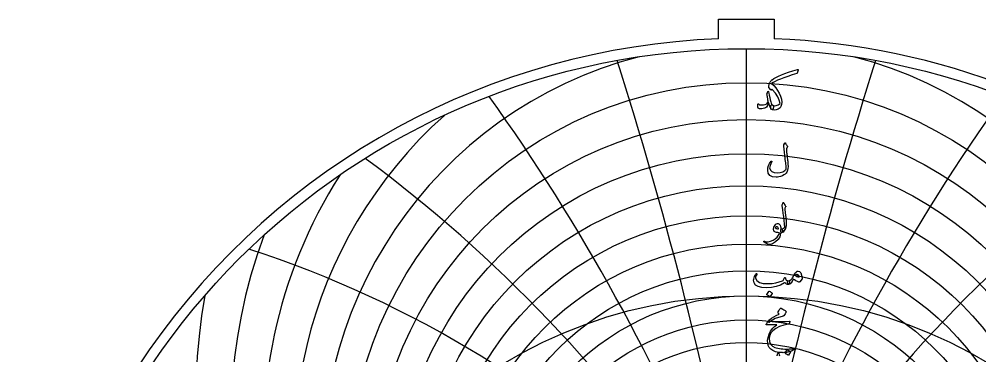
# Model space of a CAD drawing. Header units: millimetres. Extents: x -74 to 74, y -74 to 75.
# Drawn here: x -73.5 to 23.6, y 41.4 to 75.4 of the extents above; entities that cross this region are included whole.
import ezdxf

# ---------------------------------------------------------------- set-up
doc = ezdxf.new("R2010")
doc.units = ezdxf.units.MM
for name, color, linetype in [('CUT_OUTER', 1, 'Continuous'), ('ENGRAVE', 7, 'Continuous'), ('ENGRAVE_FINE', 8, 'Continuous'), ('TEXT', 5, 'Continuous')]:
    doc.layers.add(name, color=color, linetype=linetype)

msp = doc.modelspace()

# ---------------------------------------------------------------- linework, layer by layer
at = {"layer": 'CUT_OUTER'}
for points in [[(-2.8175, 75.4395), (2.8175, 75.4395), (2.8175, 73.4532)], [(-2.8175, 73.4532), (-2.8175, 75.4395)]]:
    msp.add_lwpolyline(points, dxfattribs=at)
for centre, radius, start, end in [((-0.0002, -0.0002), 73.5074, 145.195103, 87.803182), ((-0.0008, 0.0009), 73.5063, 92.196033, 145.195536)]:
    msp.add_arc(centre, radius, start, end, dxfattribs=at)
at = {"layer": 'ENGRAVE'}
msp.add_lwpolyline([(0, -72.45), (0, 72.45)], dxfattribs=at)
for centre, radius in [((0, 0), 72.45), ((0, 25.5268), 33.0382), ((0, 0), 47.425), ((0, 21.8814), 23.1233)]:
    msp.add_circle(centre, radius, dxfattribs=at)
msp.add_arc((0, 31.6713), 45.7192, 131.894956, 48.105044, dxfattribs=at)
at = {"layer": 'ENGRAVE_FINE'}
for centre, radius in [((0, 28.809), 40.1948), ((0, 27.5972), 37.6777), ((0, 26.5079), 35.2976), ((0, 24.642), 30.8856), ((0, 23.8431), 28.8277), ((0, 23.1215), 26.854), ((0, 22.4698), 24.9552), ((0, 21.3508), 21.3508)]:
    msp.add_circle(centre, radius, dxfattribs=at)
for centre, radius, start, end in [((0, 30.1603), 42.8678, 104.652903, 75.347097), ((-401.9552, -52.6708), 408.1561, 4.461368, 17.676322), ((-401.9552, -52.6708), 408.1561, 4.461368, 17.676322), ((401.9552, -52.6708), 408.1561, 162.323678, 175.538632), ((401.9552, -52.6708), 408.1561, 162.323678, 175.538632), ((-194.729, -52.6708), 207.2263, 8.977692, 35.48643), ((-194.729, -52.6708), 207.2263, 8.977692, 35.48643), ((194.729, -52.6708), 207.2263, 144.51357, 171.022308), ((194.729, -52.6708), 207.2263, 144.51357, 171.022308), ((-122.7601, -52.6708), 141.7511, 13.606314, 53.548789), ((-122.7601, -52.6708), 141.7511, 13.606314, 53.548789), ((122.7601, -52.6708), 141.7511, 126.451211, 166.393686), ((122.7601, -52.6708), 141.7511, 126.451211, 166.393686), ((0, 33.3666), 48.7759, 147.339419, 32.660581), ((0, 35.276), 52.07, 159.38698, 20.61302), ((-84.4662, -52.6708), 110.2628, 18.409528, 71.93986), ((-84.4662, -52.6708), 110.2628, 18.409528, 71.93986), ((84.4662, -52.6708), 110.2628, 108.06014, 161.590472), ((84.4662, -52.6708), 110.2628, 108.06014, 161.590472), ((0, 37.436), 55.6408, 169.605342, 10.394658)]:
    msp.add_arc(centre, radius, start, end, dxfattribs=at)
at = {"layer": 'TEXT'}
for points in [[(5.1523, 70.3508), (5.1957, 70.3586), (5.223, 70.3476), (5.2343, 70.3179), (5.2294, 70.2694), (5.1823, 70.0809), (5.1679, 70.0327), (5.1502, 69.9952), (5.1293, 69.9684), (5.1052, 69.9524), (4.6226, 69.7942), (4.1861, 69.6455), (3.7957, 69.5061), (3.4513, 69.3761), (3.1535, 69.2549), (2.9029, 69.142), (2.6993, 69.0374), (2.543, 68.9412), (2.7625, 68.7269), (2.9629, 68.4913), (3.1439, 68.2342), (3.3056, 67.9557), (3.4534, 67.6311), (3.5456, 67.3301), (3.582, 67.0527), (3.5627, 66.7988), (3.5338, 66.6848), (3.4984, 66.591), (3.4567, 66.5177), (3.4085, 66.4646), (3.2082, 66.3275), (3.0143, 66.2461), (2.8268, 66.2204), (2.6458, 66.2504), (2.5681, 66.2906), (2.5108, 66.3554), (2.4739, 66.4448), (2.4573, 66.5589), (2.4581, 66.6499), (2.4733, 66.7174), (2.5031, 66.7613), (2.5472, 66.7817), (2.5695, 66.7806), (2.5976, 66.7731), (2.6316, 66.7592), (2.6715, 66.7388), (2.8359, 66.6826), (3.0164, 66.6939), (3.213, 66.7726), (3.4256, 66.9188), (3.3319, 67.2426), (3.1664, 67.584), (2.9291, 67.9431), (2.6201, 68.3199), (2.6112, 68.3261), (2.6019, 68.3274), (2.592, 68.3239), (2.5815, 68.3156), (2.5344, 68.277), (2.5234, 68.2693), (2.5119, 68.2674), (2.4998, 68.2714), (2.4873, 68.2813), (2.2816, 68.5127), (2.2768, 68.5304), (2.2752, 68.5705), (2.2768, 68.6332), (2.2816, 68.7184), (2.2896, 68.8089), (2.3009, 68.8833), (2.3153, 68.9417), (2.333, 68.984), (2.3634, 69.0378), (2.3946, 69.0879), (2.4266, 69.1343), (2.4594, 69.1768), (2.493, 69.2159), (2.5274, 69.2518), (2.5626, 69.2845), (2.5987, 69.3139), (2.7735, 69.4276), (2.9896, 69.5458), (3.247, 69.6686), (3.5456, 69.796), (3.8854, 69.9279), (4.2665, 70.0643), (4.6888, 70.2053), (5.1523, 70.3508)], [(2.5515, 66.3018), (2.4682, 66.3886), (2.3941, 66.5246), (2.329, 66.7099), (2.273, 66.9445), (2.2653, 66.9702), (2.2548, 66.9745), (2.2417, 66.9574), (2.2259, 66.9188), (2.2126, 66.8825), (2.1986, 66.8465), (2.1837, 66.8107), (2.168, 66.7753), (2.1518, 66.7401), (2.1354, 66.7051), (2.1186, 66.6704), (2.1016, 66.636), (2.0304, 66.5418), (1.9367, 66.4689), (1.8205, 66.4175), (1.6817, 66.3875), (1.5468, 66.3736), (1.4332, 66.3704), (1.3411, 66.3779), (1.2704, 66.3961), (1.2072, 66.4405), (1.1676, 66.5225), (1.1515, 66.6419), (1.159, 66.7988), (1.1649, 66.8253), (1.174, 66.8449), (1.1863, 66.8575), (1.2019, 66.8631), (1.2195, 66.8634), (1.234, 66.8599), (1.2452, 66.8527), (1.2533, 66.8417), (1.2776, 66.8077), (1.3122, 66.7828), (1.3569, 66.767), (1.4118, 66.7603), (1.443, 66.7587), (1.4766, 66.7581), (1.5126, 66.7587), (1.5511, 66.7603), (1.5916, 66.7629), (1.6341, 66.7667), (1.6784, 66.7715), (1.7246, 66.7774), (1.9163, 66.8186), (2.0588, 66.8824), (2.152, 66.9686), (2.1959, 67.0773), (2.1936, 67.1006), (2.1911, 67.1277), (2.1883, 67.1585), (2.1852, 67.193), (2.1813, 67.2316), (2.1761, 67.2744), (2.1695, 67.3216), (2.1616, 67.373), (2.1533, 67.4253), (2.1456, 67.4753), (2.1383, 67.5228), (2.1316, 67.5679), (2.1249, 67.6106), (2.1177, 67.6509), (2.1099, 67.6888), (2.1016, 67.7243), (2.0896, 67.7926), (2.0834, 67.8475), (2.0832, 67.889), (2.0888, 67.9171), (2.1788, 68.1142), (2.186, 68.1236), (2.1948, 68.1303), (2.2053, 68.1343), (2.2173, 68.1357), (2.2291, 68.1335), (2.2387, 68.1271), (2.2462, 68.1164), (2.2516, 68.1014), (2.2789, 67.9337), (2.3137, 67.7393), (2.356, 67.5181), (2.4058, 67.2701), (2.4562, 67.0747), (2.5172, 66.9209), (2.589, 66.809), (2.6715, 66.7388), (2.7015, 66.7142), (2.7229, 66.6789), (2.7358, 66.6328), (2.7401, 66.576), (2.7355, 66.5005), (2.7218, 66.4325), (2.6991, 66.372), (2.6672, 66.3189), (2.6439, 66.2938), (2.6169, 66.2825), (2.5861, 66.2852), (2.5515, 66.3018)], [(3.8798, 62.904), (3.8873, 62.9171), (3.8969, 62.9264), (3.9087, 62.9321), (3.9226, 62.9339), (3.9365, 62.9315), (3.9483, 62.9243), (3.958, 62.9123), (3.9655, 62.8954), (4.0054, 62.7971), (4.0479, 62.7122), (4.0932, 62.6407), (4.1411, 62.5826), (4.1553, 62.5617), (4.1594, 62.5376), (4.1532, 62.5103), (4.1369, 62.4798), (4.1264, 62.465), (4.1165, 62.4508), (4.1071, 62.4372), (4.0983, 62.4241), (4.09, 62.4117), (4.0822, 62.4005), (4.075, 62.3903), (4.0683, 62.3812), (4.0571, 62.3646), (4.049, 62.3448), (4.0442, 62.3218), (4.0426, 62.2955), (4.0477, 62.2215), (4.0544, 62.1407), (4.0627, 62.0533), (4.0726, 61.9592), (4.0838, 61.8584), (4.0962, 61.7508), (4.1095, 61.6366), (4.124, 61.5157), (4.1402, 61.3951), (4.1545, 61.2817), (4.167, 61.1755), (4.1776, 61.0765), (4.1865, 60.9845), (4.1942, 60.8993), (4.2005, 60.8207), (4.2054, 60.7488), (4.211, 60.5359), (4.1936, 60.3342), (4.1532, 60.1438), (4.0897, 59.9647), (4.0279, 59.8594), (3.9323, 59.7622), (3.8029, 59.673), (3.6398, 59.5919), (3.4631, 59.5247), (3.2971, 59.4773), (3.1417, 59.4497), (2.9971, 59.4419), (2.6351, 59.4917), (2.3759, 59.6283), (2.2195, 59.8517), (2.1659, 60.1618), (2.1846, 60.3929), (2.2452, 60.6191), (2.3475, 60.8406), (2.4915, 61.0573), (2.5025, 61.0698), (2.514, 61.0776), (2.5261, 61.0806), (2.5387, 61.0787), (2.5521, 61.0736), (2.5622, 61.0669), (2.5692, 61.0586), (2.5729, 61.0487), (2.5756, 61.034), (2.5751, 61.0198), (2.5713, 61.0061), (2.5644, 60.993), (2.4661, 60.8015), (2.3983, 60.6384), (2.3611, 60.5037), (2.3544, 60.3974), (2.4259, 60.1685), (2.5804, 60.0086), (2.818, 59.9178), (3.1385, 59.8961), (3.4275, 59.9274), (3.673, 60), (3.8752, 60.1138), (4.034, 60.2689), (4.0307, 60.3437), (4.0249, 60.4312), (4.0168, 60.5312), (4.0062, 60.6438), (3.9929, 60.7692), (3.9767, 60.9078), (3.9576, 61.0595), (3.9355, 61.2244), (3.9146, 61.3944), (3.8948, 61.5618), (3.876, 61.7265), (3.8584, 61.8885), (3.842, 62.0478), (3.8273, 62.2045), (3.8142, 62.3585), (3.8027, 62.5098), (3.7855, 62.6554), (3.7863, 62.672), (3.7887, 62.6876), (3.7927, 62.702), (3.7984, 62.7154)], [(3.6206, 56.6498), (3.6495, 56.7197), (3.672, 56.7752), (3.688, 56.8161), (3.6977, 56.8426), (3.7052, 56.8595), (3.7148, 56.8716), (3.7266, 56.8788), (3.7405, 56.8812), (3.7563, 56.8785), (3.7694, 56.8705), (3.7799, 56.8571), (3.7877, 56.8384), (3.8233, 56.7465), (3.8659, 56.6638), (3.9154, 56.5901), (3.9719, 56.5256), (3.9877, 56.505), (3.9922, 56.4817), (3.9856, 56.4557), (3.9676, 56.427), (3.8733, 56.2942), (3.8798, 56.2348), (3.8862, 56.1764), (3.8926, 56.1191), (3.8991, 56.0628), (3.9055, 56.0077), (3.9119, 55.9536), (3.9183, 55.9006), (3.9248, 55.8486), (3.9839, 55.3676), (4.0201, 54.9917), (4.0332, 54.7207), (4.0233, 54.5546), (3.9424, 54.2534), (3.8369, 54.0308), (3.7068, 53.887), (3.552, 53.822), (3.5477, 53.822), (3.5434, 53.822), (3.5391, 53.822), (3.5349, 53.822), (3.5094, 53.8461), (3.4931, 53.9012), (3.4859, 53.9874), (3.4877, 54.1047), (3.4917, 54.1481), (3.5038, 54.1797), (3.5239, 54.1995), (3.552, 54.2076), (3.6607, 54.2293), (3.7512, 54.2686), (3.8235, 54.3257), (3.8776, 54.4004), (3.874, 54.4901), (3.8675, 54.5921), (3.858, 54.7065), (3.8455, 54.8331), (3.8304, 54.9716), (3.8128, 55.1213), (3.7929, 55.2822), (3.7705, 55.4544), (3.7499, 55.6237), (3.7309, 55.7758), (3.7135, 55.9107), (3.6977, 56.0286), (3.684, 56.1293), (3.673, 56.2128), (3.6647, 56.2792), (3.6591, 56.3285), (3.6163, 56.5727), (3.6149, 56.5968), (3.6152, 56.6177), (3.6171, 56.6354), (3.6206, 56.6498)], [(3.4663, 53.7748), (3.3659, 53.4221), (3.1974, 53.1268), (2.961, 52.8887), (2.6565, 52.7079), (2.6139, 52.6896), (2.5719, 52.6731), (2.5304, 52.6585), (2.4894, 52.6458), (2.4492, 52.6352), (2.4101, 52.6271), (2.3721, 52.6213), (2.3351, 52.618), (2.243, 52.6311), (2.1209, 52.679), (1.9688, 52.7618), (1.7867, 52.8793), (1.7672, 52.8962), (1.7556, 52.9125), (1.7522, 52.9283), (1.7567, 52.9436), (1.7669, 52.9554), (1.7803, 52.9607), (1.7969, 52.9597), (1.8167, 52.9522), (2.006, 52.8908), (2.2184, 52.8911), (2.4538, 52.953), (2.7122, 53.0764), (2.9232, 53.2197), (3.0978, 53.3881), (3.236, 53.5817), (3.3378, 53.8005), (3.337, 53.8083), (3.3346, 53.8145), (3.3305, 53.819), (3.3249, 53.822), (3.1774, 53.8305), (3.0518, 53.8477), (2.9481, 53.8734), (2.8664, 53.9076), (2.8033, 53.9607), (2.7636, 54.034), (2.7475, 54.1278), (2.755, 54.2418), (2.7575, 54.257), (2.7604, 54.2724), (2.7639, 54.288), (2.7679, 54.304), (2.7725, 54.3204), (2.7775, 54.3377), (2.7832, 54.3558), (2.7893, 54.3747), (2.8397, 54.4971), (2.9007, 54.5985), (2.9725, 54.6792), (3.055, 54.7389), (3.1393, 54.7715), (3.2167, 54.771), (3.2872, 54.7373), (3.3506, 54.6703), (3.4061, 54.5771), (3.4481, 54.4689), (3.4767, 54.3458), (3.492, 54.2076), (3.5004, 54.2077), (3.5086, 54.2081), (3.5165, 54.2088), (3.5241, 54.2097), (3.5318, 54.2107), (3.5397, 54.2113), (3.5478, 54.2117), (3.5563, 54.2119), (3.5852, 54.2057), (3.6077, 54.1872), (3.6238, 54.1564), (3.6334, 54.1133), (3.6374, 54.0659), (3.6366, 54.018), (3.631, 53.9695), (3.6206, 53.9205), (3.6069, 53.8774), (3.5916, 53.8466), (3.5748, 53.8281), (3.5563, 53.822), (3.4749, 53.822), (3.4743, 53.8142), (3.4727, 53.8037), (3.4701, 53.7906), (3.4663, 53.7748)], [(3.2606, 54.2547), (3.2157, 54.3332), (3.1664, 54.3886), (3.1128, 54.421), (3.055, 54.4304), (3.0204, 54.4213), (2.9896, 54.4068), (2.9626, 54.387), (2.9393, 54.3618), (2.9318, 54.3484), (2.9307, 54.334), (2.9361, 54.3184), (2.9479, 54.3018), (2.992, 54.263), (3.056, 54.2365), (3.1399, 54.2223), (3.2435, 54.2204), (3.2542, 54.2226), (3.2606, 54.229), (3.2628, 54.2397), (3.2606, 54.2547)], [(0.9769, 49.6645), (0.9922, 49.6811), (1.008, 49.688), (1.0243, 49.6853), (1.0412, 49.673), (1.054, 49.657), (1.0583, 49.6388), (1.054, 49.6184), (1.0412, 49.5959), (0.9758, 49.4947), (0.9341, 49.401), (0.9158, 49.3147), (0.9212, 49.236), (1.0554, 48.9773), (1.3165, 48.7968), (1.7045, 48.6945), (2.2195, 48.6704), (2.6016, 48.6985), (2.9682, 48.7572), (3.3193, 48.8464), (3.6548, 48.9661), (3.714, 49.0011), (3.763, 49.055), (3.8018, 49.1275), (3.8305, 49.2189), (3.8401, 49.2448), (3.8562, 49.2628), (3.8787, 49.2727), (3.9076, 49.2746), (3.9282, 49.2657), (3.943, 49.2478), (3.9518, 49.2207), (3.9548, 49.1846), (3.9748, 49.0951), (4.0308, 49.0282), (4.1227, 48.9837), (4.2504, 48.9618), (4.2965, 48.9516), (4.3275, 48.9254), (4.3436, 48.883), (4.3447, 48.8247), (4.3291, 48.7159), (4.3082, 48.6383), (4.282, 48.5917), (4.2504, 48.5762), (4.1564, 48.5885), (4.0672, 48.6254), (3.9829, 48.687), (3.9033, 48.7732), (3.8966, 48.7767), (3.8851, 48.7743), (3.8688, 48.766), (3.8476, 48.7518), (3.4481, 48.5269), (3.0121, 48.3662), (2.5397, 48.2698), (2.0309, 48.2377), (1.5607, 48.2698), (1.1954, 48.3662), (0.9351, 48.5269), (0.7798, 48.7518), (0.7445, 48.8774), (0.7327, 49.0057), (0.7445, 49.1366), (0.7798, 49.2703), (0.8275, 49.3945), (0.8762, 49.5016), (0.926, 49.5916), (0.9769, 49.6645)], [(5.2444, 49.9387), (5.3786, 49.891), (5.4897, 49.7566), (5.5778, 49.5354), (5.6429, 49.2274), (5.6453, 49.2052), (5.644, 49.1856), (5.6389, 49.1688), (5.6301, 49.1546), (5.3944, 48.8589), (5.3781, 48.841), (5.3591, 48.83), (5.3374, 48.826), (5.313, 48.8289), (5.1529, 48.8836), (5.0024, 48.9532), (4.8615, 49.0378), (4.7303, 49.1374), (4.6245, 48.8919), (4.5086, 48.7165), (4.3824, 48.6112), (4.2461, 48.5762), (4.2309, 48.5818), (4.2151, 48.5986), (4.1987, 48.6268), (4.1818, 48.6661), (4.1559, 48.7636), (4.1465, 48.8418), (4.1537, 48.9007), (4.1776, 48.9404), (4.1915, 48.9497), (4.2076, 48.9564), (4.2258, 48.9604), (4.2461, 48.9618), (4.3436, 48.9784), (4.4389, 49.0239), (4.5321, 49.0983), (4.6232, 49.2017), (4.6631, 49.2617), (4.7228, 49.3602), (4.8023, 49.4974), (4.9017, 49.673), (4.9793, 49.7893), (5.0623, 49.8723), (5.1507, 49.9221), (5.2444, 49.9387)], [(4.9359, 49.5188), (5.0163, 49.4518), (5.1073, 49.3967), (5.2091, 49.3533), (5.3216, 49.3217), (5.3154, 49.406), (5.2926, 49.4749), (5.2533, 49.5282), (5.1973, 49.5659), (5.1328, 49.5855), (5.0677, 49.5841), (5.0021, 49.5619), (4.9359, 49.5188)], [(2.2752, 47.8863), (2.2805, 47.8917), (2.288, 47.8949), (2.2977, 47.896), (2.3094, 47.8949), (2.3927, 47.8611), (2.4712, 47.8199), (2.5448, 47.7712), (2.6137, 47.7149), (2.6203, 47.7064), (2.6233, 47.6978), (2.6225, 47.6892), (2.6179, 47.6807), (2.4166, 47.355), (2.4091, 47.3473), (2.3994, 47.3454), (2.3876, 47.3494), (2.3737, 47.3593), (2.3617, 47.3679), (2.3426, 47.3807), (2.3167, 47.3979), (2.2837, 47.4193), (2.2433, 47.445), (2.1948, 47.475), (2.1383, 47.5093), (2.0738, 47.5478), (2.0652, 47.5543), (2.0609, 47.5607), (2.0609, 47.5671), (2.0652, 47.5735)], [(3.6163, 45.3482), (3.2419, 45.2504), (2.9114, 45.1243), (2.6249, 44.9698), (2.3823, 44.7869), (2.3451, 44.7588), (2.3105, 44.743), (2.2786, 44.7395), (2.2495, 44.7483), (2.2154, 44.7887), (2.2205, 44.8458), (2.2647, 44.9194), (2.348, 45.0097), (2.5448, 45.173), (2.7711, 45.3203), (3.0269, 45.4515), (3.3121, 45.5667), (3.2306, 45.6867), (3.2154, 45.7166), (3.2082, 45.7466), (3.209, 45.7766), (3.2178, 45.8066), (3.2754, 45.921), (3.3281, 46.0155), (3.3761, 46.0902), (3.4192, 46.1451), (3.4468, 46.1711), (3.4738, 46.1847), (3.5003, 46.1861), (3.5263, 46.1751), (3.6771, 46.09), (3.8037, 46.0101), (3.9063, 45.9357), (3.9848, 45.8666), (4, 45.8444), (4.0072, 45.8163), (4.0064, 45.7823), (3.9976, 45.7424), (3.97, 45.68), (3.9258, 45.6042), (3.865, 45.515), (3.7877, 45.4124), (3.7673, 45.3972), (3.732, 45.3814), (3.6816, 45.365), (3.6163, 45.3482)], [(2.6051, 44.8511), (3.1549, 44.8319), (3.6302, 44.8297), (4.0311, 44.8447), (4.3575, 44.8769), (4.3676, 44.8781), (4.3763, 44.8774), (4.3836, 44.8748), (4.3897, 44.8704), (4.3941, 44.8644), (4.3966, 44.857), (4.3973, 44.8483), (4.3961, 44.8383), (4.3876, 44.7992), (4.3795, 44.7633), (4.3716, 44.7306), (4.3639, 44.7012), (4.3566, 44.6749), (4.3495, 44.6519), (4.3427, 44.6321), (4.3361, 44.6155), (4.3222, 44.589), (4.3061, 44.5694), (4.2879, 44.5568), (4.2675, 44.5512), (3.7727, 44.4615), (3.342, 44.3209), (2.9757, 44.1294), (2.6736, 43.8871), (2.521, 43.7128), (2.4101, 43.5282), (2.341, 43.3336), (2.3137, 43.1287), (2.34, 42.8071), (2.4444, 42.5449), (2.627, 42.3422), (2.8879, 42.1989), (3.0231, 42.1555), (3.1717, 42.1197), (3.3337, 42.0913), (3.5092, 42.0704), (3.6977, 42.0567), (3.8991, 42.05), (4.1133, 42.0503), (4.3404, 42.0575), (4.4211, 42.0621), (4.5005, 42.0672), (4.5786, 42.0728), (4.6553, 42.079), (4.7301, 42.0857), (4.8026, 42.0929), (4.8726, 42.1006), (4.9402, 42.109), (4.9609, 42.11), (4.9756, 42.1047), (4.9844, 42.0929), (4.9874, 42.0747), (4.9858, 42.0535), (4.9809, 42.0372), (4.9729, 42.0257), (4.9617, 42.019), (4.8406, 41.9678), (4.726, 41.9215), (4.6178, 41.88), (4.516, 41.8433), (4.421, 41.8112), (4.3329, 41.7833), (4.2517, 41.7597), (4.1776, 41.7405), (4.1078, 41.7263), (4.0399, 41.7137), (3.9739, 41.7027), (3.9098, 41.6933), (3.8472, 41.6861), (3.786, 41.6816), (3.7262, 41.6797), (3.6677, 41.6805), (3.2681, 41.7115), (2.935, 41.779), (2.6683, 41.8829), (2.468, 42.0233), (2.321, 42.1987), (2.2184, 42.4035), (2.1603, 42.6378), (2.1466, 42.9016), (2.1887, 43.2289), (2.2891, 43.5465), (2.4479, 43.8544), (2.6651, 44.1527), (2.75, 44.243), (2.8461, 44.3295), (2.9535, 44.4122), (3.0721, 44.4912), (2.0352, 44.4998), (2.0103, 44.5105), (1.9999, 44.5298), (2.0039, 44.5576), (2.0224, 44.5941), (2.0572, 44.6471), (2.0888, 44.6948), (2.1172, 44.7371), (2.1423, 44.774), (2.1643, 44.8054), (2.183, 44.8308), (2.1986, 44.8503), (2.2109, 44.864), (2.2387, 44.8664), (2.3137, 44.8651), (2.4358, 44.86), (2.6051, 44.8511)], [(4.1111, 41.9546), (4.1165, 41.9599), (4.124, 41.9631), (4.1336, 41.9642), (4.1454, 41.9631), (4.2287, 41.9294), (4.3072, 41.8882), (4.3808, 41.8394), (4.4496, 41.7832), (4.4563, 41.7746), (4.4593, 41.7661), (4.4585, 41.7575), (4.4539, 41.7489), (4.2525, 41.4233), (4.245, 41.4155), (4.2354, 41.4136), (4.2236, 41.4177), (4.2097, 41.4276), (4.1976, 41.4361), (4.1786, 41.449), (4.1527, 41.4661), (4.1197, 41.4875), (4.0793, 41.5133), (4.0308, 41.5433), (3.9743, 41.5775), (3.9098, 41.6161), (3.9012, 41.6225), (3.8969, 41.6289), (3.8969, 41.6354), (3.9012, 41.6418)]]:
    msp.add_lwpolyline(points, close=True, dxfattribs=at)
msp.add_lwpolyline([(3.1048, 41.348), (3.1128, 41.4061), (3.1942, 41.6375), (3.2031, 41.6619), (3.2124, 41.6793), (3.2223, 41.6897), (3.2328, 41.6932), (3.2456, 41.6865), (3.2585, 41.6664), (3.2714, 41.633), (3.2842, 41.5861), (3.2842, 41.5861), (3.3088, 41.4738), (3.3356, 41.3595)], dxfattribs=at)

doc.saveas('drawing.dxf')
